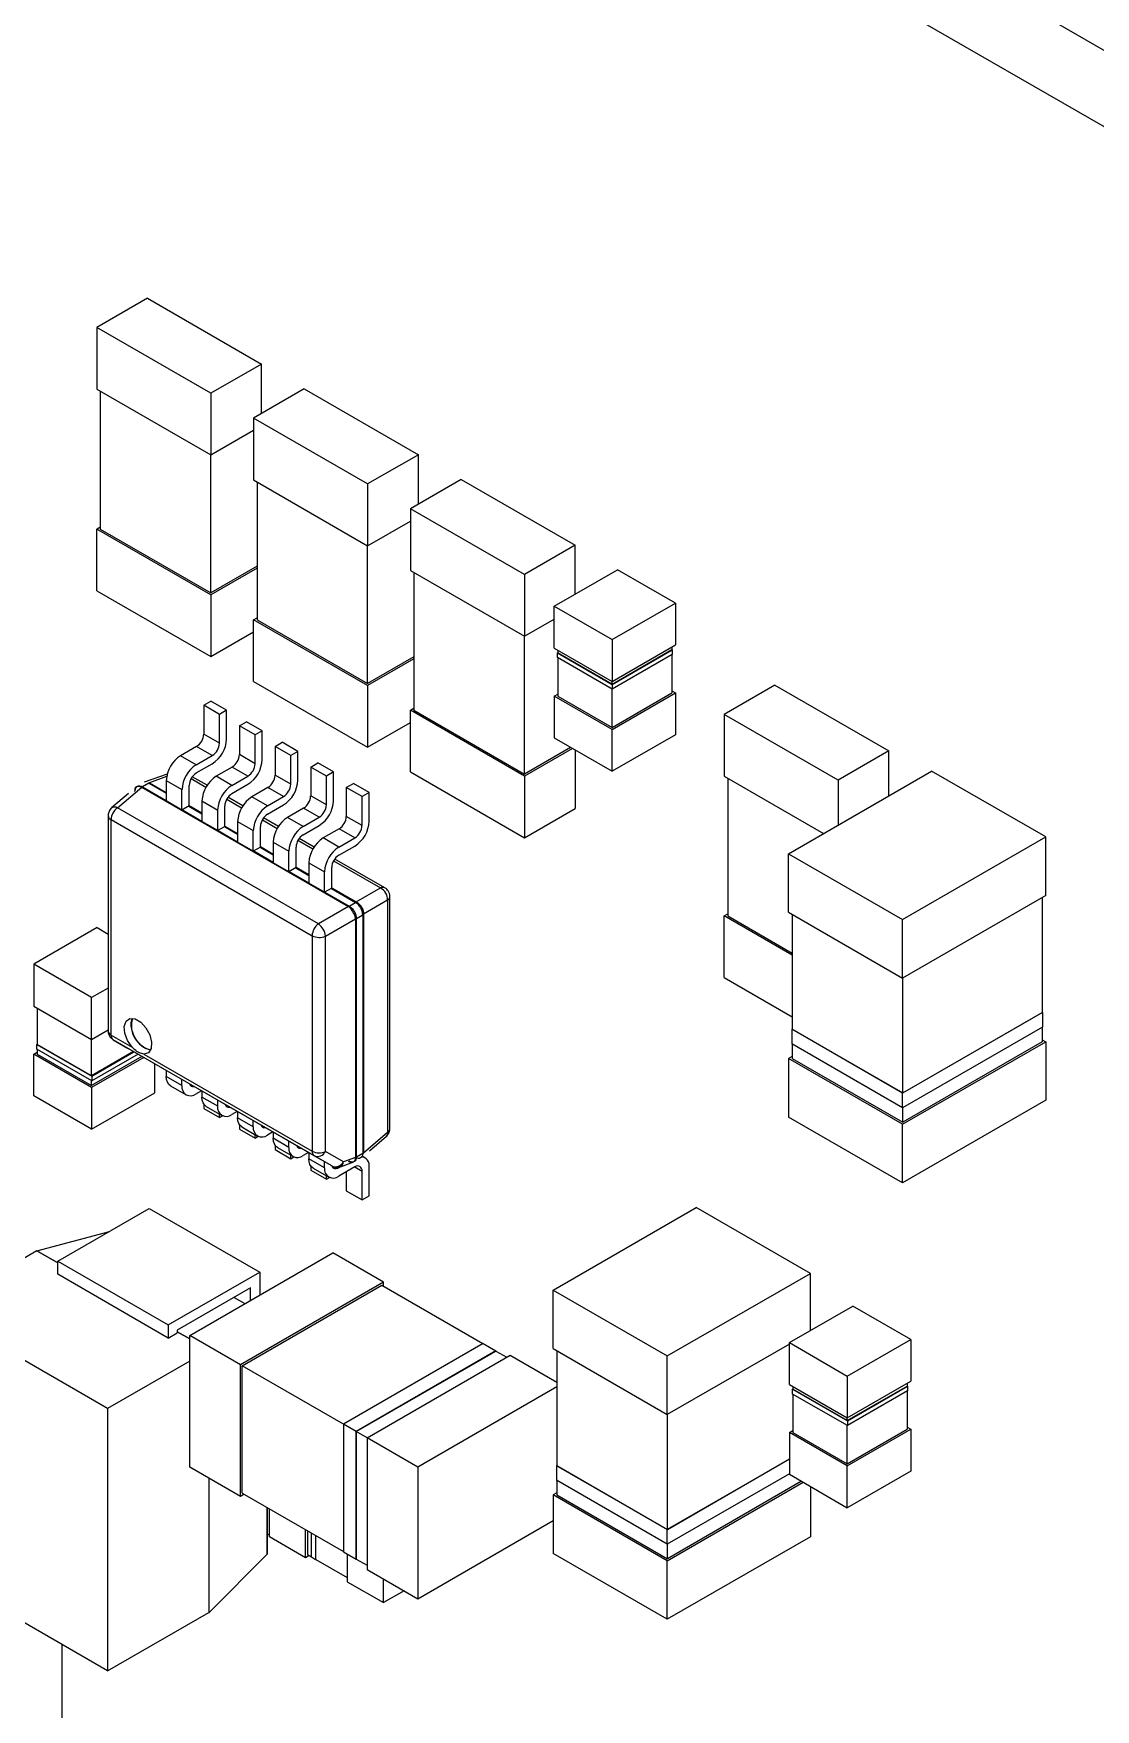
# Paper-space layout 'Layout1' of a CAD drawing. Header units: millimetres. Extents: x 0 to 841, y 0 to 594.
# Drawn here: x 436.88 to 457.95, y 238.76 to 272.02 of the extents above; entities that cross this region are included whole.
import ezdxf

# ---------------------------------------------------------------- set-up
doc = ezdxf.new("R2010")
doc.units = ezdxf.units.MM
doc.layers.get('0').update_dxf_attribs({"lineweight": 50})

psp = doc.layouts.get("Layout1")

# ---------------------------------------------------------------- linework, layer by layer
at = {"color": 18, "linetype": 'Continuous', "lineweight": 25, "true_color": 0x000000}
for p, q in [((548.596, 219.455), (435.46, 284.767)), ((434.151, 284.011), (547.287, 218.699)), ((439.144, 266.767), (438.138, 266.187)), ((439.144, 266.767), (441.406, 265.461)), ((438.138, 266.187), (438.138, 264.962)), ((440.401, 264.881), (438.138, 266.187)), ((441.406, 265.461), (440.401, 264.881)), ((441.406, 264.477), (441.406, 265.461)), ((438.138, 264.962), (440.401, 263.656)), ((438.209, 264.921), (438.209, 262.186)), ((440.401, 264.881), (440.401, 263.656)), ((442.255, 264.967), (441.249, 264.386)), ((442.255, 264.967), (444.518, 263.66)), ((440.401, 263.656), (441.249, 264.146)), ((441.249, 264.386), (441.249, 263.161)), ((443.512, 263.08), (441.249, 264.386)), ((440.401, 260.92), (440.401, 263.656)), ((444.518, 263.66), (443.512, 263.08)), ((444.518, 262.681), (444.518, 263.66)), ((441.249, 263.161), (443.512, 261.855)), ((441.32, 263.121), (441.32, 260.385)), ((445.366, 263.171), (444.361, 262.59)), ((445.366, 263.171), (447.629, 261.864)), ((443.512, 263.08), (443.512, 261.855)), ((444.361, 262.59), (444.361, 261.365)), ((446.623, 261.284), (444.361, 262.59)), ((438.138, 262.186), (438.209, 262.227)), ((440.401, 260.88), (438.138, 262.186)), ((438.138, 260.961), (438.138, 262.186)), ((438.209, 262.186), (440.401, 260.92)), ((443.512, 261.855), (444.361, 262.345)), ((443.512, 259.12), (443.512, 261.855)), ((447.629, 261.864), (446.623, 261.284)), ((447.629, 260.894), (447.629, 261.864)), ((441.32, 261.451), (440.401, 260.92)), ((441.32, 261.41), (440.401, 260.88)), ((444.361, 261.365), (446.623, 260.059)), ((444.431, 261.325), (444.431, 258.589)), ((446.623, 261.284), (446.623, 260.059)), ((447.212, 260.654), (448.469, 261.379)), ((449.617, 260.716), (448.469, 261.379)), ((438.138, 260.961), (440.401, 259.655)), ((440.401, 260.88), (440.401, 259.655)), ((447.212, 260.654), (448.36, 259.991)), ((447.212, 259.824), (447.212, 260.654)), ((448.36, 259.991), (449.617, 260.716)), ((449.617, 260.716), (449.617, 259.887)), ((440.401, 259.655), (441.249, 260.145)), ((441.249, 260.385), (441.32, 260.426)), ((443.512, 259.079), (441.249, 260.385)), ((441.249, 259.16), (441.249, 260.385)), ((441.32, 260.385), (443.512, 259.12)), ((446.623, 260.059), (447.212, 260.399)), ((446.623, 257.324), (446.623, 260.059)), ((447.212, 259.824), (448.36, 259.161)), ((448.36, 259.991), (448.36, 259.161)), ((448.36, 259.161), (449.617, 259.887)), ((448.36, 259.107), (449.546, 259.792)), ((448.361, 259.103), (449.554, 259.791)), ((449.546, 259.795), (449.554, 259.791)), ((449.546, 259.846), (449.546, 259.792)), ((449.554, 259.791), (449.554, 259.695)), ((444.431, 259.65), (443.512, 259.12)), ((444.431, 259.61), (443.512, 259.079)), ((447.282, 259.734), (447.275, 259.73)), ((447.275, 259.73), (448.361, 259.103)), ((447.275, 259.634), (447.275, 259.73)), ((448.361, 259.007), (447.275, 259.634)), ((447.282, 259.783), (447.282, 259.729)), ((448.36, 259.107), (447.282, 259.729)), ((447.282, 259.63), (447.282, 258.87)), ((449.554, 259.695), (448.361, 259.007)), ((449.546, 259.691), (449.546, 258.933)), ((441.249, 259.16), (443.512, 257.854)), ((448.36, 259.107), (448.36, 259.161)), ((443.512, 259.079), (443.512, 257.854)), ((447.212, 258.87), (447.282, 258.911)), ((448.36, 258.207), (447.212, 258.87)), ((447.212, 258.87), (447.212, 258.041)), ((447.282, 258.87), (448.36, 258.248)), ((448.361, 259.103), (448.36, 259.107)), ((448.36, 258.248), (448.36, 259.008)), ((448.36, 258.248), (449.546, 258.933)), ((448.36, 258.207), (449.617, 258.933)), ((448.361, 259.103), (448.361, 259.007)), ((449.546, 258.974), (449.617, 258.933)), ((449.617, 258.933), (449.617, 258.104)), ((451.589, 259.088), (450.583, 258.508)), ((451.589, 259.088), (453.851, 257.782)), ((440.261, 258.687), (440.402, 258.769)), ((440.572, 258.508), (440.261, 258.687)), ((440.261, 258.687), (440.261, 258.116)), ((440.713, 258.589), (440.402, 258.769)), ((440.713, 258.589), (440.572, 258.508)), ((440.572, 257.936), (440.572, 258.508)), ((440.713, 258.018), (440.713, 258.589)), ((444.361, 258.589), (444.431, 258.63)), ((446.623, 257.283), (444.361, 258.589)), ((444.361, 257.364), (444.361, 258.589)), ((444.431, 258.589), (446.623, 257.324)), ((450.583, 258.508), (450.583, 257.283)), ((452.846, 257.202), (450.583, 258.508)), ((440.968, 258.279), (441.109, 258.361)), ((441.279, 258.1), (440.968, 258.279)), ((440.968, 258.279), (440.968, 257.708)), ((441.42, 258.181), (441.109, 258.361)), ((441.42, 258.181), (441.279, 258.1)), ((441.42, 257.61), (441.42, 258.181)), ((443.512, 257.854), (444.361, 258.344)), ((448.36, 257.378), (448.36, 258.207)), ((440.119, 257.871), (439.801, 257.687)), ((440.43, 257.691), (440.119, 257.871)), ((440.572, 257.936), (440.261, 258.116)), ((441.279, 257.528), (441.279, 258.1)), ((441.675, 257.871), (441.816, 257.953)), ((441.986, 257.691), (441.675, 257.871)), ((441.675, 257.871), (441.675, 257.299)), ((442.128, 257.773), (441.816, 257.953)), ((447.539, 257.852), (446.623, 257.324)), ((447.574, 257.832), (446.623, 257.283)), ((447.212, 258.041), (448.36, 257.378)), ((447.629, 257.8), (447.629, 256.638)), ((449.617, 258.104), (448.36, 257.378)), ((440.112, 257.508), (439.801, 257.687)), ((440.112, 257.508), (440.43, 257.691)), ((440.112, 257.344), (440.43, 257.528)), ((440.826, 257.463), (440.508, 257.279)), ((441.138, 257.283), (440.826, 257.463)), ((441.279, 257.528), (440.968, 257.708)), ((442.128, 257.773), (441.986, 257.691)), ((441.986, 257.12), (441.986, 257.691)), ((442.128, 257.201), (442.128, 257.773)), ((442.382, 257.463), (442.524, 257.544)), ((442.693, 257.283), (442.382, 257.463)), ((442.382, 257.463), (442.382, 256.891)), ((442.835, 257.365), (442.524, 257.544)), ((453.851, 257.782), (452.846, 257.202)), ((453.851, 256.89), (453.851, 257.782)), ((439.171, 257.144), (439.045, 257.071)), ((439.537, 257.324), (439.077, 257.159)), ((439.186, 257.152), (439.171, 257.144)), ((439.171, 257.144), (439.518, 256.944)), ((439.525, 257.273), (439.186, 257.152)), ((439.186, 257.152), (439.518, 256.96)), ((439.518, 257.197), (439.829, 257.018)), ((439.518, 257.197), (439.518, 256.789)), ((440.009, 257.232), (440.305, 257.061)), ((440.328, 257.1), (440.033, 257.27)), ((440.819, 257.099), (440.508, 257.279)), ((440.819, 257.099), (441.138, 257.283)), ((441.986, 257.12), (441.675, 257.299)), ((442.835, 257.365), (442.693, 257.283)), ((442.693, 256.712), (442.693, 257.283)), ((442.835, 256.793), (442.835, 257.365)), ((443.089, 257.055), (443.231, 257.136)), ((443.542, 256.957), (443.231, 257.136)), ((444.361, 257.364), (446.623, 256.058)), ((446.623, 257.283), (446.623, 256.058)), ((450.583, 257.283), (452.557, 256.143)), ((450.654, 257.242), (450.654, 254.507)), ((451.862, 255.742), (454.7, 257.38)), ((452.846, 257.202), (452.846, 256.31)), ((456.963, 256.074), (454.7, 257.38)), ((438.771, 256.938), (438.434, 256.652)), ((438.549, 256.653), (439.03, 257.061)), ((439.045, 257.071), (439.03, 257.061)), ((439.03, 257.061), (443.131, 254.694)), ((439.045, 257.071), (439.518, 256.798)), ((439.829, 256.609), (439.829, 257.018)), ((439.971, 256.691), (439.971, 257.099)), ((440.716, 256.824), (441.012, 256.653)), ((441.035, 256.691), (440.74, 256.862)), ((440.819, 256.936), (441.138, 257.12)), ((441.534, 257.054), (441.215, 256.871)), ((441.526, 256.691), (441.215, 256.871)), ((441.526, 256.691), (441.845, 256.875)), ((441.845, 256.875), (441.534, 257.054)), ((442.693, 256.712), (442.382, 256.891)), ((443.4, 256.875), (443.089, 257.055)), ((443.089, 257.055), (443.089, 256.483)), ((443.542, 256.957), (443.4, 256.875)), ((443.4, 256.303), (443.4, 256.875)), ((443.542, 256.385), (443.542, 256.957)), ((438.364, 256.499), (438.364, 252.223)), ((442.537, 254.351), (438.549, 256.653)), ((439.829, 256.609), (439.518, 256.789)), ((439.971, 256.691), (439.829, 256.609)), ((439.837, 256.614), (440.225, 256.389)), ((439.963, 256.687), (440.225, 256.535)), ((439.971, 256.699), (440.225, 256.552)), ((440.225, 256.789), (440.537, 256.609)), ((440.225, 256.789), (440.225, 256.381)), ((440.537, 256.201), (440.537, 256.609)), ((440.678, 256.283), (440.678, 256.691)), ((441.526, 256.528), (441.845, 256.711)), ((442.241, 256.646), (441.922, 256.463)), ((442.234, 256.283), (442.552, 256.467)), ((442.552, 256.467), (442.241, 256.646)), ((443.4, 256.303), (443.089, 256.483)), ((446.623, 256.058), (447.629, 256.638)), ((438.422, 256.418), (442.41, 254.115)), ((438.422, 252.141), (438.422, 256.418)), ((440.537, 256.201), (440.225, 256.381)), ((440.678, 256.283), (440.537, 256.201)), ((440.544, 256.205), (440.933, 255.981)), ((440.671, 256.279), (440.933, 256.127)), ((440.678, 256.29), (440.933, 256.143)), ((440.933, 256.381), (441.244, 256.201)), ((440.933, 256.381), (440.933, 255.973)), ((441.244, 255.793), (441.244, 256.201)), ((441.385, 255.875), (441.385, 256.283)), ((441.423, 256.416), (441.719, 256.245)), ((441.742, 256.283), (441.447, 256.454)), ((442.234, 256.283), (441.922, 256.463)), ((442.234, 256.12), (442.552, 256.303)), ((442.948, 256.238), (442.63, 256.054)), ((443.259, 256.058), (442.948, 256.238)), ((441.244, 255.793), (440.933, 255.973)), ((441.385, 255.875), (441.244, 255.793)), ((441.378, 255.87), (441.64, 255.719)), ((441.385, 255.882), (441.64, 255.735)), ((441.64, 255.973), (441.951, 255.793)), ((441.64, 255.973), (441.64, 255.564)), ((442.092, 255.466), (442.092, 255.875)), ((442.13, 256.008), (442.426, 255.837)), ((442.449, 255.875), (442.154, 256.045)), ((442.941, 255.875), (442.63, 256.054)), ((442.941, 255.875), (443.259, 256.058)), ((442.941, 255.711), (443.259, 255.895)), ((454.124, 254.435), (456.963, 256.074)), ((456.963, 254.913), (456.963, 256.074)), ((441.251, 255.797), (441.64, 255.573)), ((441.951, 255.385), (441.64, 255.564)), ((441.951, 255.385), (441.951, 255.793)), ((442.092, 255.466), (441.951, 255.385)), ((442.092, 255.474), (442.347, 255.327)), ((442.347, 255.564), (442.658, 255.385)), ((442.347, 255.564), (442.347, 255.156)), ((442.799, 255.058), (442.799, 255.466)), ((442.837, 255.6), (443.769, 255.062)), ((443.854, 255.064), (442.861, 255.637)), ((451.862, 254.581), (451.862, 255.742)), ((451.862, 255.742), (454.124, 254.435)), ((441.958, 255.389), (442.347, 255.165)), ((442.085, 255.462), (442.347, 255.311)), ((442.658, 254.977), (442.347, 255.156)), ((442.658, 254.977), (442.658, 255.385)), ((442.799, 255.058), (442.658, 254.977)), ((442.665, 254.981), (443.146, 254.703)), ((442.792, 255.054), (443.273, 254.776)), ((442.799, 255.066), (443.287, 254.784)), ((443.287, 254.784), (443.769, 255.062)), ((443.909, 254.818), (443.428, 254.54)), ((443.909, 254.818), (443.909, 250.213)), ((443.954, 250.285), (443.954, 254.891)), ((456.963, 254.913), (454.124, 253.274)), ((456.892, 254.872), (456.892, 252.591)), ((443.131, 254.694), (442.537, 254.351)), ((443.131, 254.694), (443.146, 254.703)), ((443.146, 254.703), (443.273, 254.776)), ((443.273, 254.776), (443.287, 254.784)), ((443.288, 254.458), (443.414, 254.531)), ((443.428, 254.54), (443.414, 254.531)), ((443.414, 254.531), (443.414, 249.795)), ((443.428, 254.54), (443.428, 249.804)), ((450.583, 254.507), (450.654, 254.548)), ((451.934, 253.727), (450.583, 254.507)), ((450.583, 253.282), (450.583, 254.507)), ((450.654, 254.507), (451.934, 253.768)), ((451.862, 254.581), (454.124, 253.274)), ((451.934, 254.539), (451.934, 252.259)), ((438.145, 254.275), (436.888, 253.549)), ((438.145, 254.275), (438.364, 254.148)), ((442.678, 254.107), (443.272, 254.45)), ((443.288, 254.458), (443.272, 254.45)), ((443.272, 254.45), (443.272, 249.714)), ((443.288, 249.722), (443.288, 254.458)), ((454.124, 253.274), (454.124, 254.435)), ((442.41, 254.115), (442.41, 249.839)), ((442.678, 249.831), (442.678, 254.107)), ((436.888, 253.549), (436.888, 252.719)), ((438.036, 252.886), (436.888, 253.549)), ((450.583, 253.282), (451.934, 252.502)), ((454.126, 250.994), (454.126, 253.275)), ((438.364, 253.075), (438.036, 252.886)), ((438.036, 252.056), (438.036, 252.886)), ((436.888, 252.719), (438.036, 252.056)), ((436.959, 252.678), (436.959, 251.956)), ((456.898, 252.591), (454.124, 250.99)), ((454.126, 250.994), (456.892, 252.591)), ((456.898, 252.591), (456.892, 252.594)), ((456.892, 252.591), (456.898, 252.591)), ((456.898, 252.591), (456.898, 252.3)), ((438.036, 252.056), (438.364, 252.245)), ((438.422, 252.141), (438.838, 251.901)), ((451.934, 252.262), (451.927, 252.258)), ((451.927, 252.258), (451.934, 252.259)), ((454.124, 250.99), (451.927, 252.258)), ((451.927, 252.258), (451.927, 251.968)), ((451.934, 252.259), (454.126, 250.994)), ((456.898, 252.3), (454.124, 250.699)), ((456.892, 252.297), (456.892, 252.009)), ((436.888, 251.765), (436.959, 251.806)), ((436.959, 251.961), (436.952, 251.957)), ((436.952, 251.861), (436.952, 251.957)), ((436.952, 251.957), (438.038, 251.33)), ((436.952, 251.957), (436.959, 251.956)), ((438.038, 251.234), (436.952, 251.861)), ((438.036, 251.334), (436.959, 251.956)), ((436.959, 251.857), (436.959, 251.765)), ((438.036, 251.334), (438.036, 252.056)), ((438.869, 251.815), (438.036, 251.334)), ((438.038, 251.33), (438.874, 251.813)), ((442.452, 249.747), (438.464, 252.05)), ((438.464, 252.05), (438.749, 251.885)), ((442.804, 249.544), (438.749, 251.885)), ((454.124, 250.699), (451.927, 251.968)), ((451.934, 251.964), (451.934, 251.678)), ((454.124, 250.371), (456.963, 252.009)), ((456.892, 252.009), (454.126, 250.412)), ((456.892, 252.05), (456.963, 252.009)), ((456.963, 252.009), (456.963, 250.848)), ((438.036, 251.103), (436.888, 251.765)), ((436.888, 250.936), (436.888, 251.765)), ((436.959, 251.765), (438.036, 251.143)), ((439.035, 251.72), (438.036, 251.143)), ((439.07, 251.699), (438.036, 251.103)), ((438.957, 251.765), (438.038, 251.234)), ((439.072, 251.766), (442.41, 249.839)), ((439.293, 250.999), (439.293, 251.57)), ((451.934, 251.719), (451.862, 251.677)), ((451.862, 251.677), (451.862, 250.516)), ((454.124, 250.371), (451.862, 251.677)), ((451.934, 251.678), (454.126, 250.412)), ((438.036, 251.143), (438.036, 251.235)), ((438.038, 251.33), (438.038, 251.234)), ((439.518, 251.441), (439.518, 251.318)), ((439.829, 251.139), (439.518, 251.318)), ((439.829, 251.139), (439.829, 251.261)), ((438.036, 250.273), (436.888, 250.936)), ((438.036, 251.103), (438.036, 250.273)), ((438.036, 250.273), (439.293, 250.999)), ((439.601, 251.135), (439.912, 250.955)), ((440.218, 251.036), (440.112, 250.975)), ((440.225, 251.032), (440.225, 250.91)), ((440.537, 250.73), (440.225, 250.91)), ((440.537, 250.73), (440.537, 250.853)), ((454.124, 250.699), (454.124, 250.99)), ((456.963, 250.848), (454.124, 249.21)), ((440.261, 250.772), (440.261, 250.685)), ((440.261, 250.685), (440.572, 250.506)), ((440.308, 250.727), (440.619, 250.547)), ((440.572, 250.506), (440.572, 250.575)), ((440.572, 250.506), (440.632, 250.541)), ((440.926, 250.628), (440.819, 250.567)), ((440.933, 250.624), (440.933, 250.502)), ((441.244, 250.322), (440.933, 250.502)), ((454.124, 249.21), (451.862, 250.516)), ((454.126, 250.412), (454.126, 250.7)), ((440.968, 250.364), (440.968, 250.277)), ((440.968, 250.277), (441.279, 250.097)), ((441.015, 250.319), (441.327, 250.139)), ((441.244, 250.322), (441.244, 250.445)), ((441.279, 250.097), (441.279, 250.166)), ((441.633, 250.22), (441.526, 250.159)), ((441.64, 250.216), (441.64, 250.094)), ((443.428, 249.804), (443.909, 250.213)), ((454.124, 249.21), (454.124, 250.371)), ((441.279, 250.097), (441.34, 250.132)), ((441.951, 249.914), (441.64, 250.094)), ((441.675, 249.956), (441.675, 249.869)), ((441.675, 249.869), (441.986, 249.689)), ((441.722, 249.91), (442.034, 249.731)), ((441.951, 249.914), (441.951, 250.036)), ((442.34, 249.812), (442.234, 249.751)), ((443.03, 249.628), (442.678, 249.831)), ((443.546, 249.847), (443.883, 250.133)), ((441.986, 249.689), (441.986, 249.758)), ((441.986, 249.689), (442.047, 249.724)), ((442.347, 249.808), (442.347, 249.685)), ((442.658, 249.506), (442.347, 249.685)), ((442.382, 249.548), (442.382, 249.461)), ((442.43, 249.502), (442.741, 249.323)), ((442.804, 249.544), (442.452, 249.747)), ((442.658, 249.506), (442.658, 249.628)), ((442.941, 249.506), (442.914, 249.521)), ((442.997, 249.538), (442.941, 249.506)), ((443.259, 249.526), (442.941, 249.342)), ((442.971, 249.529), (443.241, 249.626)), ((443.272, 249.714), (443.03, 249.628)), ((443.259, 249.526), (443.4, 249.444)), ((443.272, 249.714), (443.288, 249.722)), ((443.414, 249.795), (443.288, 249.722)), ((443.459, 249.709), (443.404, 249.741)), ((443.414, 249.795), (443.428, 249.804)), ((443.542, 248.954), (443.542, 249.526)), ((442.382, 249.461), (442.693, 249.281)), ((442.693, 249.281), (442.693, 249.35)), ((442.693, 249.281), (442.754, 249.316)), ((443.089, 249.428), (443.089, 249.052)), ((443.4, 248.873), (443.4, 249.444)), ((443.089, 249.052), (443.4, 248.873)), ((443.4, 248.873), (443.542, 248.954)), ((437.365, 247.654), (439.179, 248.701)), ((439.179, 248.701), (441.371, 247.436)), ((447.194, 247.08), (450.032, 248.718)), ((452.295, 247.412), (450.032, 248.718)), ((436.953, 247.861), (438.391, 248.247)), ((436.953, 247.861), (434.942, 246.7)), ((436.953, 247.861), (436.953, 247.86)), ((436.953, 247.861), (436.953, 247.861)), ((436.953, 247.861), (437.365, 247.623)), ((437.365, 247.624), (436.953, 247.861)), ((439.982, 246.181), (442.82, 247.819)), ((443.826, 247.239), (442.82, 247.819)), ((437.365, 247.654), (439.557, 246.389)), ((437.365, 247.394), (437.365, 247.654)), ((439.557, 246.129), (437.365, 247.394)), ((439.557, 246.389), (441.371, 247.436)), ((443.826, 247.239), (440.988, 245.6)), ((441.024, 245.581), (443.791, 247.178)), ((441.371, 247.436), (441.371, 246.983)), ((443.791, 247.178), (445.799, 246.018)), ((443.826, 247.157), (443.826, 247.239)), ((449.456, 245.774), (452.295, 247.412)), ((452.295, 246.278), (452.295, 247.412)), ((441.191, 247.125), (439.736, 246.285)), ((440.863, 246.936), (441.076, 246.813)), ((441.191, 246.879), (441.191, 247.125)), ((447.194, 245.919), (447.194, 247.08)), ((447.194, 247.08), (449.456, 245.774)), ((438.353, 244.73), (434.942, 246.7)), ((451.879, 246.038), (453.136, 246.764)), ((454.284, 246.101), (453.136, 246.764)), ((439.557, 246.389), (439.557, 246.129)), ((439.557, 246.389), (439.557, 246.389)), ((439.557, 246.129), (439.736, 246.233)), ((439.736, 246.285), (439.736, 246.233)), ((439.982, 246.113), (439.736, 246.255)), ((439.736, 246.254), (439.982, 246.112)), ((440.988, 245.6), (439.982, 246.181)), ((439.982, 243.568), (439.982, 246.181)), ((445.804, 246.022), (443.031, 244.421)), ((446.056, 245.876), (443.283, 244.275)), ((443.287, 244.275), (446.053, 245.871)), ((445.804, 246.022), (446.056, 245.876)), ((446.053, 245.871), (446.056, 245.876)), ((446.053, 245.871), (446.27, 245.747)), ((446.056, 245.876), (446.056, 245.87)), ((447.194, 245.919), (449.456, 244.612)), ((447.266, 245.877), (447.266, 243.597)), ((451.879, 246.011), (449.456, 244.612)), ((451.879, 246.038), (453.027, 245.375)), ((451.879, 245.208), (451.879, 246.038)), ((453.027, 245.375), (454.284, 246.101)), ((454.284, 246.101), (454.284, 245.271)), ((439.982, 245.671), (438.353, 244.73)), ((440.988, 242.987), (440.988, 245.6)), ((443.033, 244.422), (441.024, 245.581)), ((441.024, 243.05), (441.024, 245.581)), ((443.502, 244.149), (446.34, 245.787)), ((446.34, 245.787), (447.266, 245.253)), ((449.456, 244.612), (449.456, 245.774)), ((447.266, 245.161), (444.508, 243.568)), ((451.879, 245.208), (453.027, 244.545)), ((451.949, 245.168), (451.949, 245.114)), ((453.027, 245.375), (453.027, 244.545)), ((453.027, 244.545), (454.284, 245.271)), ((453.027, 244.492), (454.213, 245.177)), ((453.028, 244.487), (454.22, 245.176)), ((454.213, 245.23), (454.213, 245.177)), ((454.213, 245.18), (454.22, 245.176)), ((454.22, 245.176), (454.22, 245.079)), ((451.949, 245.119), (451.942, 245.114)), ((451.942, 245.114), (453.028, 244.487)), ((451.942, 245.018), (451.942, 245.114)), ((453.028, 244.391), (451.942, 245.018)), ((453.027, 244.492), (451.949, 245.114)), ((451.949, 245.014), (451.949, 244.255)), ((454.22, 245.079), (453.028, 244.391)), ((454.213, 245.075), (454.213, 244.318)), ((438.353, 244.73), (438.353, 239.524)), ((449.458, 242.332), (449.458, 244.613)), ((453.027, 244.492), (453.027, 244.545)), ((453.028, 244.487), (453.027, 244.492)), ((443.031, 244.421), (443.031, 241.883)), ((443.283, 244.275), (443.031, 244.421)), ((443.283, 244.275), (443.283, 241.738)), ((443.504, 244.15), (443.287, 244.275)), ((443.287, 241.743), (443.287, 244.275)), ((451.879, 244.255), (451.949, 244.295)), ((453.027, 243.592), (451.879, 244.255)), ((451.879, 244.255), (451.879, 243.425)), ((451.949, 244.255), (453.027, 243.633)), ((453.027, 243.633), (453.027, 244.392)), ((453.027, 243.633), (454.213, 244.318)), ((453.027, 243.592), (454.284, 244.318)), ((453.028, 244.487), (453.028, 244.391)), ((454.213, 244.358), (454.284, 244.318)), ((454.284, 244.318), (454.284, 243.488)), ((444.508, 243.568), (443.502, 244.149)), ((443.502, 244.149), (443.502, 241.536)), ((440.988, 242.987), (439.982, 243.568)), ((444.508, 243.568), (444.508, 240.955)), ((447.266, 243.6), (447.259, 243.596)), ((447.259, 243.596), (447.266, 243.597)), ((449.456, 242.328), (447.259, 243.596)), ((447.259, 243.596), (447.259, 243.306)), ((447.266, 243.597), (449.458, 242.332)), ((451.879, 243.726), (449.456, 242.328)), ((449.458, 242.332), (451.879, 243.729)), ((453.027, 242.762), (453.027, 243.592)), ((440.364, 243.347), (440.364, 240.685)), ((440.364, 243.175), (440.365, 243.175)), ((440.365, 240.685), (440.365, 243.347)), ((449.456, 242.037), (447.259, 243.306)), ((447.266, 243.302), (447.266, 243.016)), ((451.879, 243.435), (449.456, 242.037)), ((449.456, 241.709), (452.154, 243.266)), ((452.119, 243.286), (449.458, 241.75)), ((451.879, 243.425), (453.027, 242.762)), ((452.295, 243.185), (452.295, 242.186)), ((454.284, 243.488), (453.027, 242.762)), ((440.364, 242.885), (440.365, 242.884)), ((441.06, 243.029), (440.988, 242.987)), ((441.024, 243.05), (443.031, 241.891)), ((447.266, 243.057), (447.194, 243.015)), ((447.194, 243.015), (447.194, 241.854)), ((449.456, 241.709), (447.194, 243.015)), ((447.266, 243.016), (449.458, 241.75)), ((440.365, 242.504), (440.364, 242.504)), ((441.518, 242.765), (441.518, 241.838)), ((441.518, 242.218), (441.518, 242.765)), ((441.563, 242.185), (441.563, 242.738)), ((444.508, 240.955), (447.194, 242.506)), ((441.518, 242.218), (441.563, 242.244)), ((441.518, 241.838), (441.518, 242.218)), ((442.282, 241.77), (441.563, 242.185)), ((442.282, 241.77), (442.282, 242.324)), ((442.317, 242.303), (442.317, 241.831)), ((442.396, 241.777), (442.396, 242.258)), ((442.48, 242.209), (442.48, 241.729)), ((442.482, 241.736), (442.482, 242.208)), ((449.456, 242.037), (449.456, 242.328)), ((452.295, 242.186), (449.456, 240.548)), ((441.518, 241.838), (440.365, 240.685)), ((442.317, 241.831), (442.396, 241.785)), ((443.031, 241.883), (443.283, 241.738)), ((443.108, 241.839), (443.108, 241.293)), ((449.456, 240.548), (447.194, 241.854)), ((449.458, 241.75), (449.458, 242.038)), ((442.352, 241.811), (442.282, 241.77)), ((442.48, 241.729), (442.396, 241.777)), ((442.48, 241.729), (442.487, 241.733)), ((442.482, 241.736), (443.108, 241.375)), ((443.283, 241.738), (443.287, 241.743)), ((443.29, 241.742), (443.283, 241.738)), ((443.287, 241.743), (443.502, 241.619)), ((443.502, 241.536), (444.508, 240.955)), ((449.456, 240.548), (449.456, 241.709)), ((438.353, 239.524), (434.942, 241.493)), ((443.108, 241.293), (443.826, 240.878)), ((443.826, 240.878), (443.826, 241.349)), ((444.234, 241.114), (443.826, 240.878)), ((438.353, 239.524), (440.364, 240.685)), ((440.364, 240.685), (440.364, 240.684)), ((440.364, 240.684), (440.365, 240.685)), ((437.452, 238.272), (437.452, 240.044))]:
    psp.add_line(p, q, dxfattribs=at)
at = {"color": 18, "linetype": 'Continuous', "lineweight": 25, "true_color": 0x000000, "flags": 128}
for points in [[(438.838, 251.901), (438.748, 252.032), (438.693, 252.178), (438.683, 252.314), (438.719, 252.417), (438.795, 252.469), (438.898, 252.462), (439.012, 252.397), (439.115, 252.284), (439.191, 252.144), (439.227, 251.999), (439.217, 251.875), (439.162, 251.793), (439.072, 251.766)], [(439.601, 251.135), (439.601, 251.135), (439.566, 251.164), (439.54, 251.206), (439.524, 251.258), (439.518, 251.318)], [(440.308, 250.727), (440.308, 250.727), (440.273, 250.756), (440.247, 250.797), (440.231, 250.849), (440.225, 250.91)], [(441.015, 250.319), (441.015, 250.319), (440.98, 250.348), (440.954, 250.389), (440.938, 250.441), (440.933, 250.502)], [(441.722, 249.91), (441.722, 249.91), (441.687, 249.94), (441.661, 249.981), (441.645, 250.033), (441.64, 250.094)], [(442.43, 249.502), (442.43, 249.502), (442.394, 249.531), (442.368, 249.573), (442.352, 249.625), (442.347, 249.685)], [(442.941, 249.506), (442.913, 249.493), (442.887, 249.487), (442.862, 249.488), (442.841, 249.496), (442.823, 249.51), (442.81, 249.531), (442.806, 249.543)]]:
    psp.add_lwpolyline(points, dxfattribs=at)
at = {"color": 18, "linetype": 'Continuous', "lineweight": 25, "true_color": 0x000000}
for centre, radius, start, end in [((439.954, 258.13), 0.307, 302.6027, 357.3979), ((440.099, 258.046), 0.615, 302.6047, 357.3958), ((440.265, 257.95), 0.307, 302.6027, 357.3979), ((440.132, 257.169), 0.615, 122.6062, 177.3944), ((440.444, 256.99), 0.615, 122.6062, 177.3944), ((440.661, 257.722), 0.307, 302.6056, 357.3949), ((440.806, 257.638), 0.615, 302.6047, 357.3958), ((440.972, 257.542), 0.307, 302.6056, 357.3949), ((440.278, 257.085), 0.307, 122.6056, 177.3949), ((440.84, 256.761), 0.615, 122.6062, 177.3944), ((441.368, 257.313), 0.307, 302.6056, 357.3949), ((441.513, 257.229), 0.615, 302.6047, 357.3958), ((441.151, 256.581), 0.615, 122.6062, 177.3944), ((440.985, 256.677), 0.307, 122.6056, 177.3949), ((441.547, 256.353), 0.615, 122.6062, 177.3944), ((441.679, 257.134), 0.307, 302.6056, 357.3949), ((442.075, 256.905), 0.307, 302.6056, 357.3949), ((438.46, 256.507), 0.0971, 184.5301, 246.8236), ((438.733, 256.402), 0.311, 126.2937, 177.1721), ((438.493, 256.561), 0.108, 58.5538, 122.7816), ((441.858, 256.173), 0.615, 122.6062, 177.3944), ((441.692, 256.269), 0.307, 122.6056, 177.3949), ((442.221, 256.821), 0.615, 302.6047, 357.3958), ((442.386, 256.726), 0.307, 302.6056, 357.3949), ((442.782, 256.497), 0.307, 302.6056, 357.3949), ((442.254, 255.945), 0.615, 122.6062, 177.3944), ((442.565, 255.765), 0.615, 122.6062, 177.3944), ((442.928, 256.413), 0.615, 302.6047, 357.3958), ((443.093, 256.317), 0.307, 302.6056, 357.3949), ((442.399, 255.861), 0.307, 122.6056, 177.3949), ((442.961, 255.536), 0.615, 122.6062, 177.3944), ((443.272, 255.357), 0.615, 122.6062, 177.3944), ((443.106, 255.452), 0.307, 122.6056, 177.3949), ((443.813, 254.982), 0.0916, 63.7751, 119.239), ((443.645, 254.828), 0.264, 357.8471, 62.1529), ((443.863, 254.897), 0.0915, 300.7413, 356.4148), ((442.721, 254.1), 0.311, 126.2937, 177.1721), ((442.298, 254.05), 0.384, 8.5162, 51.4838), ((442.553, 254.392), 0.311, 242.8319, 293.7029), ((439.323, 252.332), 0.498, 163.5755, 256.4197), ((438.463, 252.232), 0.0997, 185.4042, 245.9181), ((438.522, 252.131), 0.101, 174.3766, 234.3028), ((440.051, 251.196), 0.0768, 195.2198, 284.7822), ((440.002, 251.111), 0.175, 170.7865, 309.2048), ((440.709, 250.702), 0.175, 170.7865, 309.2048), ((440.758, 250.788), 0.0768, 195.2198, 284.7822), ((441.416, 250.294), 0.175, 170.7865, 309.2048), ((441.465, 250.38), 0.0768, 195.2198, 284.7822), ((443.821, 250.197), 0.0893, 313.9058, 9.9855), ((443.862, 250.292), 0.0917, 300.7648, 356.1736), ((442.123, 249.886), 0.175, 170.7865, 309.2048), ((442.173, 249.971), 0.0768, 195.2198, 284.7822), ((442.553, 250.116), 0.311, 242.8319, 293.7029), ((442.511, 249.829), 0.101, 174.3766, 234.3028), ((442.519, 249.912), 0.178, 247.6488, 332.9222), ((442.83, 249.478), 0.175, 170.7865, 309.2048), ((442.871, 249.708), 0.178, 247.6505, 332.9205), ((442.925, 249.623), 0.105, 296.1553, 2.5413), ((443.314, 249.458), 0.0873, 350.787, 129.2006), ((443.37, 249.555), 0.174, 350.4484, 82.9771)]:
    psp.add_arc(centre, radius, start, end, dxfattribs=at)
for points, knots in [([(439.03, 257.061), (439.01, 257.068), (438.97, 257.082), (438.922, 257.071), (438.891, 257.037), (438.89, 256.999), (438.889, 256.98)], [0, 0, 0, 0, 0.249997, 0.499995, 0.749993, 1, 1, 1, 1]), ([(438.903, 256.989), (438.906, 257.009), (438.91, 257.05), (438.943, 257.085), (438.989, 257.096), (439.026, 257.079), (439.045, 257.071)], [0, 0, 0, 0, 0.249972, 0.500005, 0.749971, 1, 1, 1, 1]), ([(438.39, 256.599), (438.379, 256.575), (438.365, 256.543), (438.364, 256.508), (438.364, 256.499)], [0, 0, 0, 0, 0.7531043, 1, 1, 1, 1]), ([(438.435, 256.651), (438.43, 256.647), (438.412, 256.633), (438.399, 256.613), (438.39, 256.599)], [0, 0, 0, 0, 0.27587, 1, 1, 1, 1]), ([(443.917, 255.007), (443.9, 255.027), (443.882, 255.049), (443.857, 255.062), (443.854, 255.063)], [0, 0, 0, 0, 0.883856, 1, 1, 1, 1]), ([(443.952, 254.891), (443.953, 254.896), (443.955, 254.916), (443.945, 254.958), (443.927, 254.989), (443.917, 255.007)], [0, 0, 0, 0, 0.109293, 0.507852, 1, 1, 1, 1]), ([(443.272, 254.45), (443.268, 254.472), (443.26, 254.515), (443.226, 254.586), (443.181, 254.651), (443.148, 254.68), (443.131, 254.694)], [0, 0, 0, 0, 0.250003, 0.500033, 0.749997, 1, 1, 1, 1]), ([(443.146, 254.703), (443.165, 254.69), (443.202, 254.664), (443.248, 254.599), (443.281, 254.526), (443.285, 254.481), (443.288, 254.458)], [0, 0, 0, 0, 0.249988, 0.5, 0.750012, 1, 1, 1, 1]), ([(443.414, 254.531), (443.412, 254.554), (443.408, 254.599), (443.375, 254.672), (443.328, 254.737), (443.291, 254.763), (443.273, 254.776)], [0, 0, 0, 0, 0.249988, 0.5, 0.750012, 1, 1, 1, 1]), ([(443.287, 254.784), (443.307, 254.772), (443.347, 254.747), (443.395, 254.684), (443.426, 254.611), (443.428, 254.564), (443.428, 254.54)], [0, 0, 0, 0, 0.250003, 0.499967, 0.749997, 1, 1, 1, 1]), ([(438.364, 252.223), (438.364, 252.22), (438.363, 252.196), (438.374, 252.15), (438.407, 252.091), (438.444, 252.064), (438.464, 252.05)], [0, 0, 0, 0, 0.046596, 0.339326, 0.662015, 1, 1, 1, 1]), ([(439.2, 251.847), (439.165, 251.856), (439.096, 251.874), (438.987, 251.962), (438.897, 252.086), (438.834, 252.226), (438.813, 252.364), (438.831, 252.433), (438.841, 252.467)], [0, 0, 0, 0, 0.166378, 0.333027, 0.500918, 0.66756, 0.835463, 1, 1, 1, 1]), ([(439.072, 251.766), (439.044, 251.771), (439.007, 251.778), (438.937, 251.815), (438.884, 251.852), (438.847, 251.892), (438.838, 251.901)], [0, 0, 0, 0, 0.379343, 0.499981, 0.879598, 1, 1, 1, 1]), ([(443.881, 250.135), (443.893, 250.145), (443.924, 250.17), (443.949, 250.225), (443.951, 250.267), (443.952, 250.285)], [0, 0, 0, 0, 0.270098, 0.683294, 1, 1, 1, 1]), ([(442.805, 249.545), (442.814, 249.54), (442.839, 249.525), (442.867, 249.521), (442.885, 249.518)], [0, 0, 0, 0, 0.378758, 1, 1, 1, 1]), ([(442.885, 249.518), (442.911, 249.518), (442.941, 249.517), (442.968, 249.528), (442.971, 249.53)], [0, 0, 0, 0, 0.885267, 1, 1, 1, 1]), ([(443.272, 249.714), (443.268, 249.693), (443.26, 249.652), (443.226, 249.616), (443.181, 249.606), (443.148, 249.624), (443.131, 249.633)], [0, 0, 0, 0, 0.25, 0.500028, 0.74999, 1, 1, 1, 1]), ([(443.288, 249.722), (443.285, 249.702), (443.281, 249.662), (443.248, 249.627), (443.202, 249.616), (443.165, 249.632), (443.146, 249.641)], [0, 0, 0, 0, 0.250033, 0.500004, 0.750014, 1, 1, 1, 1]), ([(443.414, 249.795), (443.412, 249.775), (443.408, 249.735), (443.375, 249.7), (443.328, 249.689), (443.291, 249.706), (443.273, 249.714)], [0, 0, 0, 0, 0.250033, 0.500004, 0.750014, 1, 1, 1, 1])]:
    psp.add_open_spline(points, degree=3, knots=knots, dxfattribs=at)

doc.saveas('drawing.dxf')
